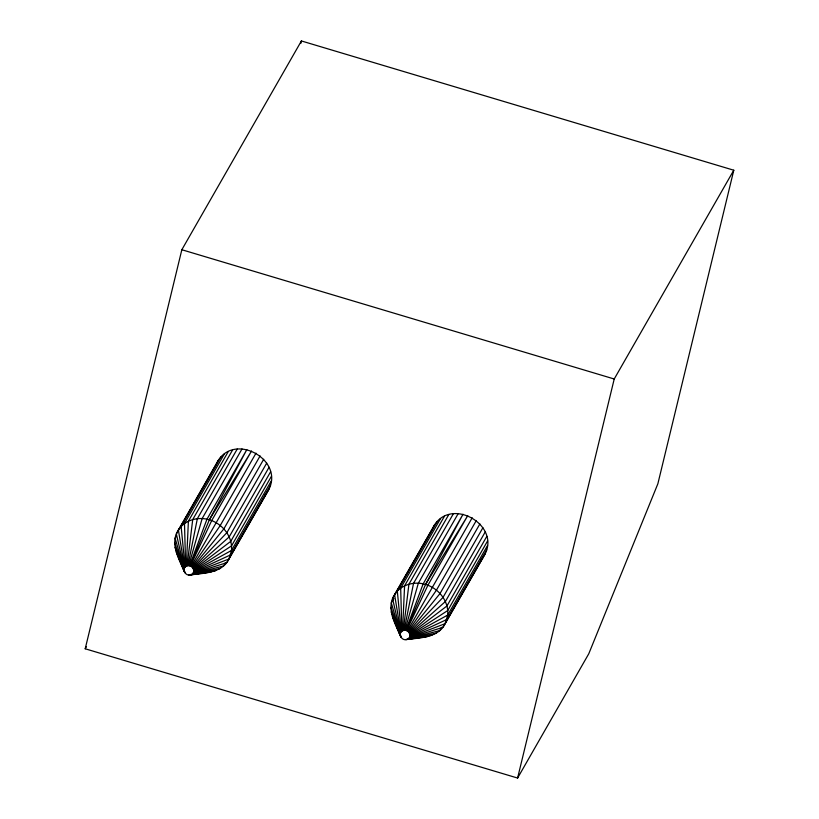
<?xml version="1.0" encoding="UTF-8"?>
<svg xmlns="http://www.w3.org/2000/svg" width="819" height="819" viewBox="0 0 819 819"><rect width="100%" height="100%" fill="white"/><g stroke="black" fill="none" stroke-linecap="round" stroke-linejoin="round"><path stroke-width="1.23" d="M190.325 574.907C196.488 573.761 193.417 564.578 187.899 565.673C181.153 566.359 184.367 576.596 190.325 574.907C203.798 573.085 221.98 573.331 229.003 558.988L268.867 489.404C283.814 460.186 235.862 432.739 218.243 460.411L178.388 530.006C169.584 543.325 178.982 558.875 184.234 571.427M406.511 639.547C412.684 638.4 409.602 629.207 404.095 630.302C397.348 630.999 400.563 641.226 406.511 639.547C419.993 637.725 438.165 637.96 445.198 623.628L485.053 554.033C499.999 524.825 452.057 497.368 434.428 525.051L394.574 594.645C385.78 607.964 395.178 623.515 400.43 636.056M186.353 566.103L188.39 521.191L228.255 451.597M402.538 630.743L404.586 585.831L444.441 516.236M187.101 565.827L192.721 519.553L232.586 449.969M403.296 630.456L408.916 584.193L448.771 514.598M187.899 565.673L197.359 518.662L237.213 449.068M404.095 630.302L413.544 583.302L453.398 513.708M85.207 648.781L181.838 249.734L301.402 40.95L733.793 170.219L657.872 483.763L588.769 653.777L517.598 778.05L85.207 648.781L86.476 646.56M300.808 43.427L301.402 40.95M517.598 778.05L614.219 379.002L733.793 170.219M188.739 565.642L202.15 518.55L242.004 448.955M404.934 630.282L418.345 583.179L458.2 513.585M189.578 565.765L206.972 519.195L246.836 449.611L209.357 519.809L189.988 565.868M405.763 630.395L423.167 583.834L463.022 514.24L425.552 584.449L406.183 630.497M190.397 566.001L211.691 520.608L251.546 451.013L209.357 519.809C198.259 516.349 184.807 519.922 178.388 530.006L184.613 567.639M406.582 630.64L427.887 585.247L467.741 515.653L425.552 584.449C414.455 580.988 400.993 584.551 394.574 594.645L400.808 632.268M216.216 464.373L218.243 460.411M432.412 529.002L434.428 525.051M215.581 465.479L176.361 533.968L184.265 568.325M220.976 456.9L181.122 526.494L185.084 567.024M176.372 536.046L175.112 538.247L184.04 569.072M224.345 453.931L184.49 523.525L185.667 566.513M191.165 566.369L256.019 453.142M260.104 455.917L220.25 525.511L191.881 566.861M263.708 459.275L223.853 528.869L192.506 567.434M266.718 463.104L226.863 532.698L193.028 568.099M269.041 467.301L229.187 536.895L193.427 568.836M270.618 471.744L230.763 541.339L193.704 569.604M271.396 476.31L231.542 545.894L193.837 570.393M271.355 480.855L231.501 550.45L229.003 558.988L193.397 572.665M224.191 564.885L225.45 562.673M270.505 485.268L230.651 554.852L193.683 571.949M268.867 489.404L226.617 562.745L192.987 573.32M431.777 530.108L392.557 598.597L400.45 632.954M437.172 521.539L397.317 591.134L401.279 631.664M393.837 598.464L391.298 602.886L400.235 633.701M440.54 518.57L400.686 588.165L401.863 631.152M407.36 631.009L472.205 517.772M476.3 520.556L436.445 590.151L408.067 631.49M479.903 523.904L440.049 593.499L408.691 632.073M482.913 527.733L443.059 597.327L409.213 632.739M485.237 531.93L445.382 601.525L409.623 633.466M486.814 536.373L446.949 605.968L409.899 634.234M487.592 540.939L447.737 610.534L410.032 635.032M487.551 545.495L447.696 615.079L445.198 623.628L409.592 637.305M441.646 627.313L439.752 630.63L408.64 638.513M486.701 549.897L446.846 619.492L409.879 636.588M485.053 554.033L442.813 627.374L409.172 637.95M264.947 494.768L266.472 493.151M481.132 559.408L482.667 557.78M193.827 571.181L231.501 550.45C232.811 536.558 222.41 523.607 209.357 519.809M410.022 635.82L447.696 615.079C449.007 601.197 438.595 588.247 425.552 584.449M192.455 573.884L223.556 565.99M188.657 574.948L191.032 574.447M408.415 638.82L410.79 638.318M191.82 574.344L219.901 568.652M408.016 638.984L436.097 633.282M191.103 574.692L215.776 570.648M407.289 639.322L431.961 635.278M189.496 574.999L211.271 571.918M405.692 639.629L427.467 636.547M204.136 572.286L206.542 572.42M420.321 636.926L422.737 637.059M181.838 249.734L614.219 379.002M392.414 616.472L400.767 636.813M176.218 551.842L184.572 572.174M391.226 611.957L400.225 635.278M175.031 547.317L184.029 570.638M390.858 607.381L400.153 634.479M174.662 542.741L183.968 569.85M398.188 628.296L401.228 637.51M181.992 563.656L185.043 572.88"/></g></svg>
